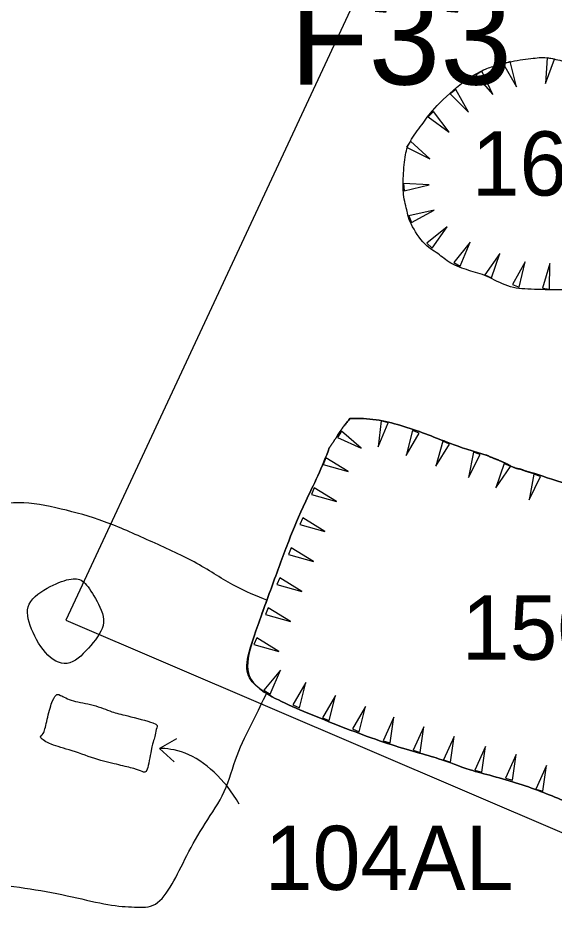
# Model space of a CAD drawing. Extents: x 204.4 to 281.1, y 333.2 to 390.8.
# Drawn here: x 231.11 to 235.29, y 355.35 to 362.41 of the extents above; entities that cross this region are included whole.
import ezdxf

# ---------------------------------------------------------------- set-up
doc = ezdxf.new("R2010")
doc.units = 0
for name, color, linetype in [('Feature Contexts', 7, 'Continuous'), ('Feature Numbers', 7, 'Continuous'), ('Features', 7, 'Continuous'), ('Postholes', 7, 'Continuous')]:
    doc.layers.add(name, color=color, linetype=linetype)

msp = doc.modelspace()

# ---------------------------------------------------------------- linework, layer by layer
at = {"layer": 'Feature Contexts'}
for p, q in [((232.22, 356.7311), (232.3476, 356.8024)), ((232.2132, 356.7267), (232.3286, 356.6216))]:
    msp.add_line(p, q, dxfattribs=at)
msp.add_open_spline([(232.8326, 356.2911), (232.7771, 356.3926), (232.6431, 356.5551), (232.4119, 356.7115), (232.2609, 356.7268), (232.2132, 356.7267)], degree=3, dxfattribs=at)
at = {"layer": 'Features'}
for p, q in [((234.9427, 362.0738), (234.8905, 362.0525)), ((234.9427, 362.0738), (234.8905, 362.0525)), ((234.9916, 361.8778), (234.9427, 362.0738)), ((234.9916, 361.8778), (234.9427, 362.0738)), ((235.2302, 362.1032), (235.2156, 361.902)), ((235.2302, 362.1032), (235.2156, 361.902)), ((235.2302, 362.1032), (235.2156, 361.902)), ((235.2302, 362.1032), (235.2156, 361.902)), ((235.2156, 361.902), (235.2853, 362.0914)), ((235.2156, 361.902), (235.2853, 362.0914)), ((235.2156, 361.902), (235.2853, 362.0914)), ((235.2156, 361.902), (235.2853, 362.0914)), ((235.2853, 362.0914), (235.2302, 362.1032)), ((235.2853, 362.0914), (235.2302, 362.1032)), ((235.2853, 362.0914), (235.2302, 362.1032)), ((235.2853, 362.0914), (235.2302, 362.1032)), ((234.8905, 362.0525), (234.9916, 361.8778)), ((234.8905, 362.0525), (234.9916, 361.8778)), ((234.7203, 361.9995), (234.6733, 361.9682)), ((234.7203, 361.9995), (234.6733, 361.9682)), ((234.6733, 361.9682), (234.8072, 361.8171)), ((234.6733, 361.9682), (234.8072, 361.8171)), ((234.8072, 361.8171), (234.7203, 361.9995)), ((234.8072, 361.8171), (234.7203, 361.9995)), ((234.5183, 361.8566), (234.4735, 361.8225)), ((234.5183, 361.8566), (234.4735, 361.8225)), ((234.4735, 361.8225), (234.6167, 361.6801)), ((234.4735, 361.8225), (234.6167, 361.6801)), ((234.6167, 361.6801), (234.5183, 361.8566)), ((234.6167, 361.6801), (234.5183, 361.8566)), ((234.3441, 361.6839), (234.3047, 361.6435)), ((234.3441, 361.6839), (234.3047, 361.6435)), ((234.4671, 361.5237), (234.3441, 361.6839)), ((234.4671, 361.5237), (234.3441, 361.6839)), ((234.3047, 361.6435), (234.4671, 361.5237)), ((234.3047, 361.6435), (234.4671, 361.5237)), ((234.1673, 361.4547), (234.1353, 361.4083)), ((234.1673, 361.4547), (234.1353, 361.4083)), ((234.3154, 361.3173), (234.1673, 361.4547)), ((234.3154, 361.3173), (234.1673, 361.4547)), ((234.1353, 361.4083), (234.3154, 361.3173)), ((234.1353, 361.4083), (234.3154, 361.3173)), ((234.3125, 361.1148), (234.1107, 361.1237)), ((234.1107, 361.1237), (234.1164, 361.0675)), ((234.3125, 361.1148), (234.1107, 361.1237)), ((234.1107, 361.1237), (234.1164, 361.0675)), ((234.1164, 361.0675), (234.3125, 361.1148)), ((234.1164, 361.0675), (234.3125, 361.1148)), ((234.3505, 360.9178), (234.1533, 360.8739)), ((234.3505, 360.9178), (234.1533, 360.8739)), ((234.1533, 360.8739), (234.1733, 360.821)), ((234.1533, 360.8739), (234.1733, 360.821)), ((234.1733, 360.821), (234.3505, 360.9178)), ((234.1733, 360.821), (234.3505, 360.9178)), ((234.4515, 360.786), (234.2944, 360.6589)), ((234.4515, 360.786), (234.2944, 360.6589)), ((234.3359, 360.6205), (234.4515, 360.786)), ((234.3359, 360.6205), (234.4515, 360.786)), ((234.6302, 360.6667), (234.5043, 360.5087)), ((234.6302, 360.6667), (234.5043, 360.5087)), ((234.553, 360.4802), (234.6302, 360.6667)), ((234.553, 360.4802), (234.6302, 360.6667)), ((234.2944, 360.6589), (234.3359, 360.6205)), ((234.2944, 360.6589), (234.3359, 360.6205)), ((234.8619, 360.5798), (234.7454, 360.4147)), ((234.8619, 360.5798), (234.7454, 360.4147)), ((234.7957, 360.3891), (234.8619, 360.5798)), ((234.7957, 360.3891), (234.8619, 360.5798)), ((234.5043, 360.5087), (234.553, 360.4802)), ((234.5043, 360.5087), (234.553, 360.4802)), ((235.0581, 360.5135), (234.9584, 360.3377)), ((235.0581, 360.5135), (234.9584, 360.3377)), ((235.011, 360.3172), (235.0581, 360.5135)), ((235.011, 360.3172), (235.0581, 360.5135)), ((235.2503, 360.5025), (235.1919, 360.3091)), ((235.2503, 360.5025), (235.1919, 360.3091)), ((235.2503, 360.5025), (235.1919, 360.3091)), ((235.2503, 360.5025), (235.1919, 360.3091)), ((235.2477, 360.3007), (235.2503, 360.5025)), ((235.2477, 360.3007), (235.2503, 360.5025)), ((235.2477, 360.3007), (235.2503, 360.5025)), ((235.2477, 360.3007), (235.2503, 360.5025)), ((234.7454, 360.4147), (234.7957, 360.3891)), ((234.7454, 360.4147), (234.7957, 360.3891)), ((234.9584, 360.3377), (235.011, 360.3172)), ((234.9584, 360.3377), (235.011, 360.3172)), ((235.1919, 360.3091), (235.2477, 360.3007)), ((235.1919, 360.3091), (235.2477, 360.3007)), ((235.1919, 360.3091), (235.2477, 360.3007)), ((235.1919, 360.3091), (235.2477, 360.3007)), ((233.9368, 359.2759), (233.9153, 359.0753)), ((233.9153, 359.0753), (233.9916, 359.2623)), ((233.9916, 359.2623), (233.9368, 359.2759)), ((233.6292, 359.1955), (233.599, 359.148)), ((233.7825, 359.064), (233.6292, 359.1955)), ((234.1815, 359.2027), (234.1333, 359.0067)), ((234.1333, 359.0067), (234.2341, 359.1817)), ((234.2341, 359.1817), (234.1815, 359.2027)), ((233.599, 359.148), (233.7825, 359.064)), ((234.4178, 359.1184), (234.364, 358.9239)), ((234.4697, 359.096), (234.4178, 359.1184)), ((234.364, 358.9239), (234.4697, 359.096)), ((233.5075, 358.9878), (233.4855, 358.9361)), ((233.6801, 358.8826), (233.5075, 358.9878)), ((234.6556, 359.0326), (234.6179, 358.8344)), ((234.6179, 358.8344), (234.7092, 359.0146)), ((234.7092, 359.0146), (234.6556, 359.0326)), ((233.4855, 358.9361), (233.6801, 358.8826)), ((234.8937, 358.9459), (234.8288, 358.7549)), ((234.8288, 358.7549), (234.9442, 358.9206)), ((234.9442, 358.9206), (234.8937, 358.9459)), ((235.1245, 358.8608), (235.09, 358.6619)), ((235.09, 358.6619), (235.1784, 358.8435)), ((235.1784, 358.8435), (235.1245, 358.8608)), ((233.4179, 358.7544), (233.3959, 358.7027)), ((233.3959, 358.7027), (233.5905, 358.6492)), ((233.5905, 358.6492), (233.4179, 358.7544)), ((233.3283, 358.521), (233.3063, 358.4693)), ((233.5009, 358.4158), (233.3283, 358.521)), ((233.3063, 358.4693), (233.5009, 358.4158)), ((233.2387, 358.2876), (233.2167, 358.2359)), ((233.4113, 358.1824), (233.2387, 358.2876)), ((233.2167, 358.2359), (233.4113, 358.1824)), ((233.1491, 358.0542), (233.1271, 358.0025)), ((233.3217, 357.949), (233.1491, 358.0542)), ((233.1271, 358.0025), (233.3217, 357.949)), ((233.0595, 357.8208), (233.0375, 357.7691)), ((233.0375, 357.7691), (233.2321, 357.7156)), ((233.2321, 357.7156), (233.0595, 357.8208)), ((232.9699, 357.5874), (232.9479, 357.5357)), ((233.1425, 357.4822), (232.9699, 357.5874)), ((232.9479, 357.5357), (233.1425, 357.4822)), ((233.1557, 357.3348), (233.0263, 357.1799)), ((233.0742, 357.15), (233.1557, 357.3348)), ((233.3523, 357.239), (233.2502, 357.0649)), ((233.3024, 357.0434), (233.3523, 357.239)), ((233.0263, 357.1799), (233.0742, 357.15)), ((233.5831, 357.1396), (233.4813, 356.9652)), ((233.5337, 356.9438), (233.5831, 357.1396)), ((233.2502, 357.0649), (233.3024, 357.0434)), ((233.8171, 357.0516), (233.7146, 356.8777)), ((233.7668, 356.856), (233.8171, 357.0516)), ((233.4813, 356.9652), (233.5337, 356.9438)), ((234.0371, 356.9694), (233.9539, 356.7855)), ((234.0081, 356.7696), (234.0371, 356.9694)), ((233.7146, 356.8777), (233.7668, 356.856)), ((234.2702, 356.8957), (234.187, 356.7118)), ((234.2412, 356.6959), (234.2702, 356.8957)), ((233.9539, 356.7855), (234.0081, 356.7696)), ((234.5069, 356.8204), (234.4237, 356.6365)), ((234.4779, 356.6206), (234.5069, 356.8204)), ((234.187, 356.7118), (234.2412, 356.6959)), ((234.7491, 356.7417), (234.6659, 356.5578)), ((234.7201, 356.5419), (234.7491, 356.7417)), ((234.9894, 356.6798), (234.9062, 356.4959)), ((234.9604, 356.48), (234.9894, 356.6798)), ((234.4237, 356.6365), (234.4779, 356.6206)), ((235.2243, 356.5943), (235.1411, 356.4104)), ((235.1953, 356.3945), (235.2243, 356.5943)), ((234.6659, 356.5578), (234.7201, 356.5419)), ((234.9062, 356.4959), (234.9604, 356.48)), ((235.1411, 356.4104), (235.1953, 356.3945))]:
    msp.add_line(p, q, dxfattribs=at)
for points, degree in [([(234.5494, 361.8929), (234.4808, 361.839), (234.3285, 361.6915), (234.2595, 361.5855), (234.1531, 361.4501), (234.1204, 361.3422), (234.1079, 361.1545), (234.1072, 361.0243), (234.1504, 360.8736), (234.1452, 360.8521), (234.2614, 360.646), (234.3849, 360.581), (234.4683, 360.5006), (234.6219, 360.4443), (234.7569, 360.4116), (234.9239, 360.3125), (235.0922, 360.2988), (235.3342, 360.2966), (235.5864, 360.2931), (235.8621, 360.3874), (235.9222, 360.8206), (235.9617, 361.2321), (235.9658, 361.4959), (235.9376, 361.747), (235.9077, 361.7546), (235.75, 361.9151), (235.5502, 362.0208), (235.2305, 362.1145), (235.1546, 362.102), (234.9725, 362.0849), (234.8052, 362.0356), (234.7404, 362.015), (234.6181, 361.9468), (234.5494, 361.8929)], 3), ([(234.5494, 361.8929), (234.4808, 361.839), (234.3285, 361.6915), (234.2595, 361.5855), (234.1531, 361.4501), (234.1204, 361.3422), (234.1079, 361.1545), (234.1072, 361.0243), (234.1504, 360.8736), (234.1452, 360.8521), (234.2614, 360.646), (234.3849, 360.581), (234.4683, 360.5006), (234.6219, 360.4443), (234.7569, 360.4116), (234.9239, 360.3125), (235.0922, 360.2988), (235.3342, 360.2966), (235.5864, 360.2931), (235.8621, 360.3874), (235.9222, 360.8206), (235.9617, 361.2321), (235.9658, 361.4959), (235.9376, 361.747), (235.9077, 361.7546), (235.75, 361.9151), (235.5502, 362.0208), (235.2305, 362.1145), (235.1546, 362.102), (234.9725, 362.0849), (234.8052, 362.0356), (234.7404, 362.015), (234.6181, 361.9468), (234.5494, 361.8929)], 3), ([(233.5346, 359.0676), (233.5778, 359.1289), (233.6274, 359.2135), (233.6951, 359.294)], 2), ([(233.6951, 359.294), (233.6274, 359.2135), (233.5778, 359.1289), (233.5346, 359.0676)], 2), ([(233.6951, 359.294), (233.8396, 359.3024), (234.0833, 359.2559), (234.4895, 359.095), (234.5798, 359.0612), (234.7558, 359.0104)], 3), ([(234.7558, 359.0104), (234.5798, 359.0612), (234.4895, 359.095), (234.0833, 359.2559), (233.8396, 359.3024), (233.6951, 359.294)], 3), ([(233.9861, 356.7656), (233.8238, 356.8191), (233.4553, 356.9623), (232.9616, 357.1697), (232.8692, 357.3511), (232.9549, 357.622), (233.0948, 358.0072), (233.2212, 358.3543), (233.3325, 358.6211), (233.483, 358.9215), (233.5345, 359.0676)], 3), ([(233.5345, 359.0676), (233.483, 358.9215), (233.3325, 358.6211), (233.2212, 358.3543), (233.0948, 358.0072), (232.9549, 357.622), (232.8692, 357.3511), (232.9616, 357.1697), (233.4553, 356.9623), (233.8238, 356.8191), (233.9861, 356.7656)], 3), ([(234.7558, 359.0104), (234.801, 358.9892), (234.8596, 358.968), (234.9138, 358.9426)], 2), ([(234.9138, 358.9426), (234.8596, 358.968), (234.801, 358.9892), (234.7558, 359.0104)], 2), ([(234.9138, 358.9426), (234.9725, 358.9088), (235.0266, 358.9003), (235.0403, 358.8935)], 2), ([(235.0403, 358.8935), (235.0266, 358.9003), (234.9725, 358.9088), (234.9138, 358.9426)], 2), ([(235.165, 358.8557), (235.2365, 358.8293), (235.5006, 358.7564), (235.6887, 358.6501), (236.1249, 358.5371), (236.2769, 358.494), (237.0893, 358.0834), (237.1796, 358.0029), (237.1435, 357.8802), (237.1209, 357.6601), (237.0622, 357.4611), (236.9675, 357.1945), (236.9043, 357.0548), (236.7779, 356.7712), (236.6105, 356.3557), (236.4574, 356.0304), (236.2543, 356.0178), (236.0641, 356.0565), (235.6685, 356.196), (235.3877, 356.3056), (235.0212, 356.4601), (234.5843, 356.5638), (234.4291, 356.6415), (234.1484, 356.7122), (233.9861, 356.7656)], 3), ([(233.9861, 356.7656), (234.1484, 356.7122), (234.4291, 356.6415), (234.5843, 356.5638), (235.0212, 356.4601), (235.3877, 356.3056), (235.6685, 356.196), (236.0641, 356.0565), (236.2543, 356.0178), (236.4574, 356.0304), (236.6105, 356.3557), (236.7779, 356.7712), (236.9043, 357.0548), (236.9675, 357.1945), (237.0622, 357.4611), (237.1209, 357.6601), (237.1435, 357.8802), (237.1796, 358.0029), (237.0893, 358.0834), (236.2769, 358.494), (236.1249, 358.5371), (235.6887, 358.6501), (235.5006, 358.7564), (235.2365, 358.8293), (235.165, 358.8557)], 3), ([(235.0403, 358.8935), (235.0838, 358.8784), (235.1304, 358.8664), (235.165, 358.8557)], 2), ([(235.165, 358.8557), (235.1304, 358.8664), (235.0838, 358.8784), (235.0403, 358.8935)], 2)]:
    msp.add_open_spline(points, degree=degree, dxfattribs=at)
at = {"layer": 'Postholes'}
msp.add_lwpolyline([(231.484, 357.7258), (254.0071, 348.0756), (261.4315, 361.6283), (238.3735, 372.5072)], close=True, dxfattribs=at)
for points in [[(233.0494, 357.8819), (232.9789, 357.9074), (232.7846, 357.9871), (232.4958, 358.184), (232.1327, 358.3442), (231.7834, 358.5022), (231.4477, 358.5947), (231.1116, 358.661), (230.8047, 358.5965), (230.61, 358.3482), (230.4015, 358.1108), (230.2239, 357.7776), (230.0822, 357.4305), (229.9725, 357.0694), (229.9028, 356.6462), (229.9061, 356.2929), (229.9358, 355.9942), (230.0969, 355.8761), (230.2987, 355.8006), (230.5562, 355.7264), (230.8688, 355.679), (231.2083, 355.6368), (231.5407, 355.5726), (231.8253, 355.5008), (232.0244, 355.4903), (232.1872, 355.4835), (232.3142, 355.6641), (232.4203, 355.8864), (232.5653, 356.1478), (232.7327, 356.3779), (232.8077, 356.6799), (232.9401, 356.9332), (233.0174, 357.0958), (233.0456, 357.1544)], [(231.5254, 358.0452), (231.4831, 358.0386), (231.3702, 357.9994), (231.1569, 357.8604), (231.2045, 357.6622), (231.3362, 357.4255), (231.5196, 357.3512), (231.6837, 357.5301), (231.8182, 357.7014), (231.7119, 357.9041), (231.6242, 358.0391), (231.5677, 358.0518), (231.5254, 358.0452)], [(233.0456, 357.1544), (233.0397, 357.158), (232.9325, 357.2268), (232.8692, 357.3511), (232.9457, 357.593), (233.0191, 357.7982), (233.0494, 357.8819)], [(231.8413, 357.0124), (231.8021, 357.0262), (231.6987, 357.0713), (231.5329, 357.0906), (231.43, 357.1491), (231.4115, 357.1496), (231.3718, 357.0889), (231.3325, 356.9248), (231.3129, 356.8289), (231.268, 356.818), (231.3593, 356.7543), (231.5262, 356.7151), (231.7423, 356.6316), (231.9025, 356.598), (232.0222, 356.5673), (232.0837, 356.5466), (232.1173, 356.5253), (232.1514, 356.7346), (232.1688, 356.7901), (232.1791, 356.826), (232.1902, 356.8947), (232.213, 356.9167), (231.9339, 356.9887), (231.8805, 356.9986), (231.8413, 357.0124)]]:
    msp.add_open_spline(points, degree=3, dxfattribs=at)

# ---------------------------------------------------------------- texts
at = {"layer": 'Feature Contexts'}
for s, p in [('166', (234.6426, 361.0305)), ('150', (234.5649, 357.4171)), ('104AL', (233.0329, 355.6244))]:
    msp.add_text(s, height=0.5, dxfattribs=at).set_placement(p)
at = {"layer": 'Feature Numbers'}
msp.add_text('F33', height=0.75, dxfattribs=at).set_placement((233.2271, 361.8953))

doc.saveas('drawing.dxf')
